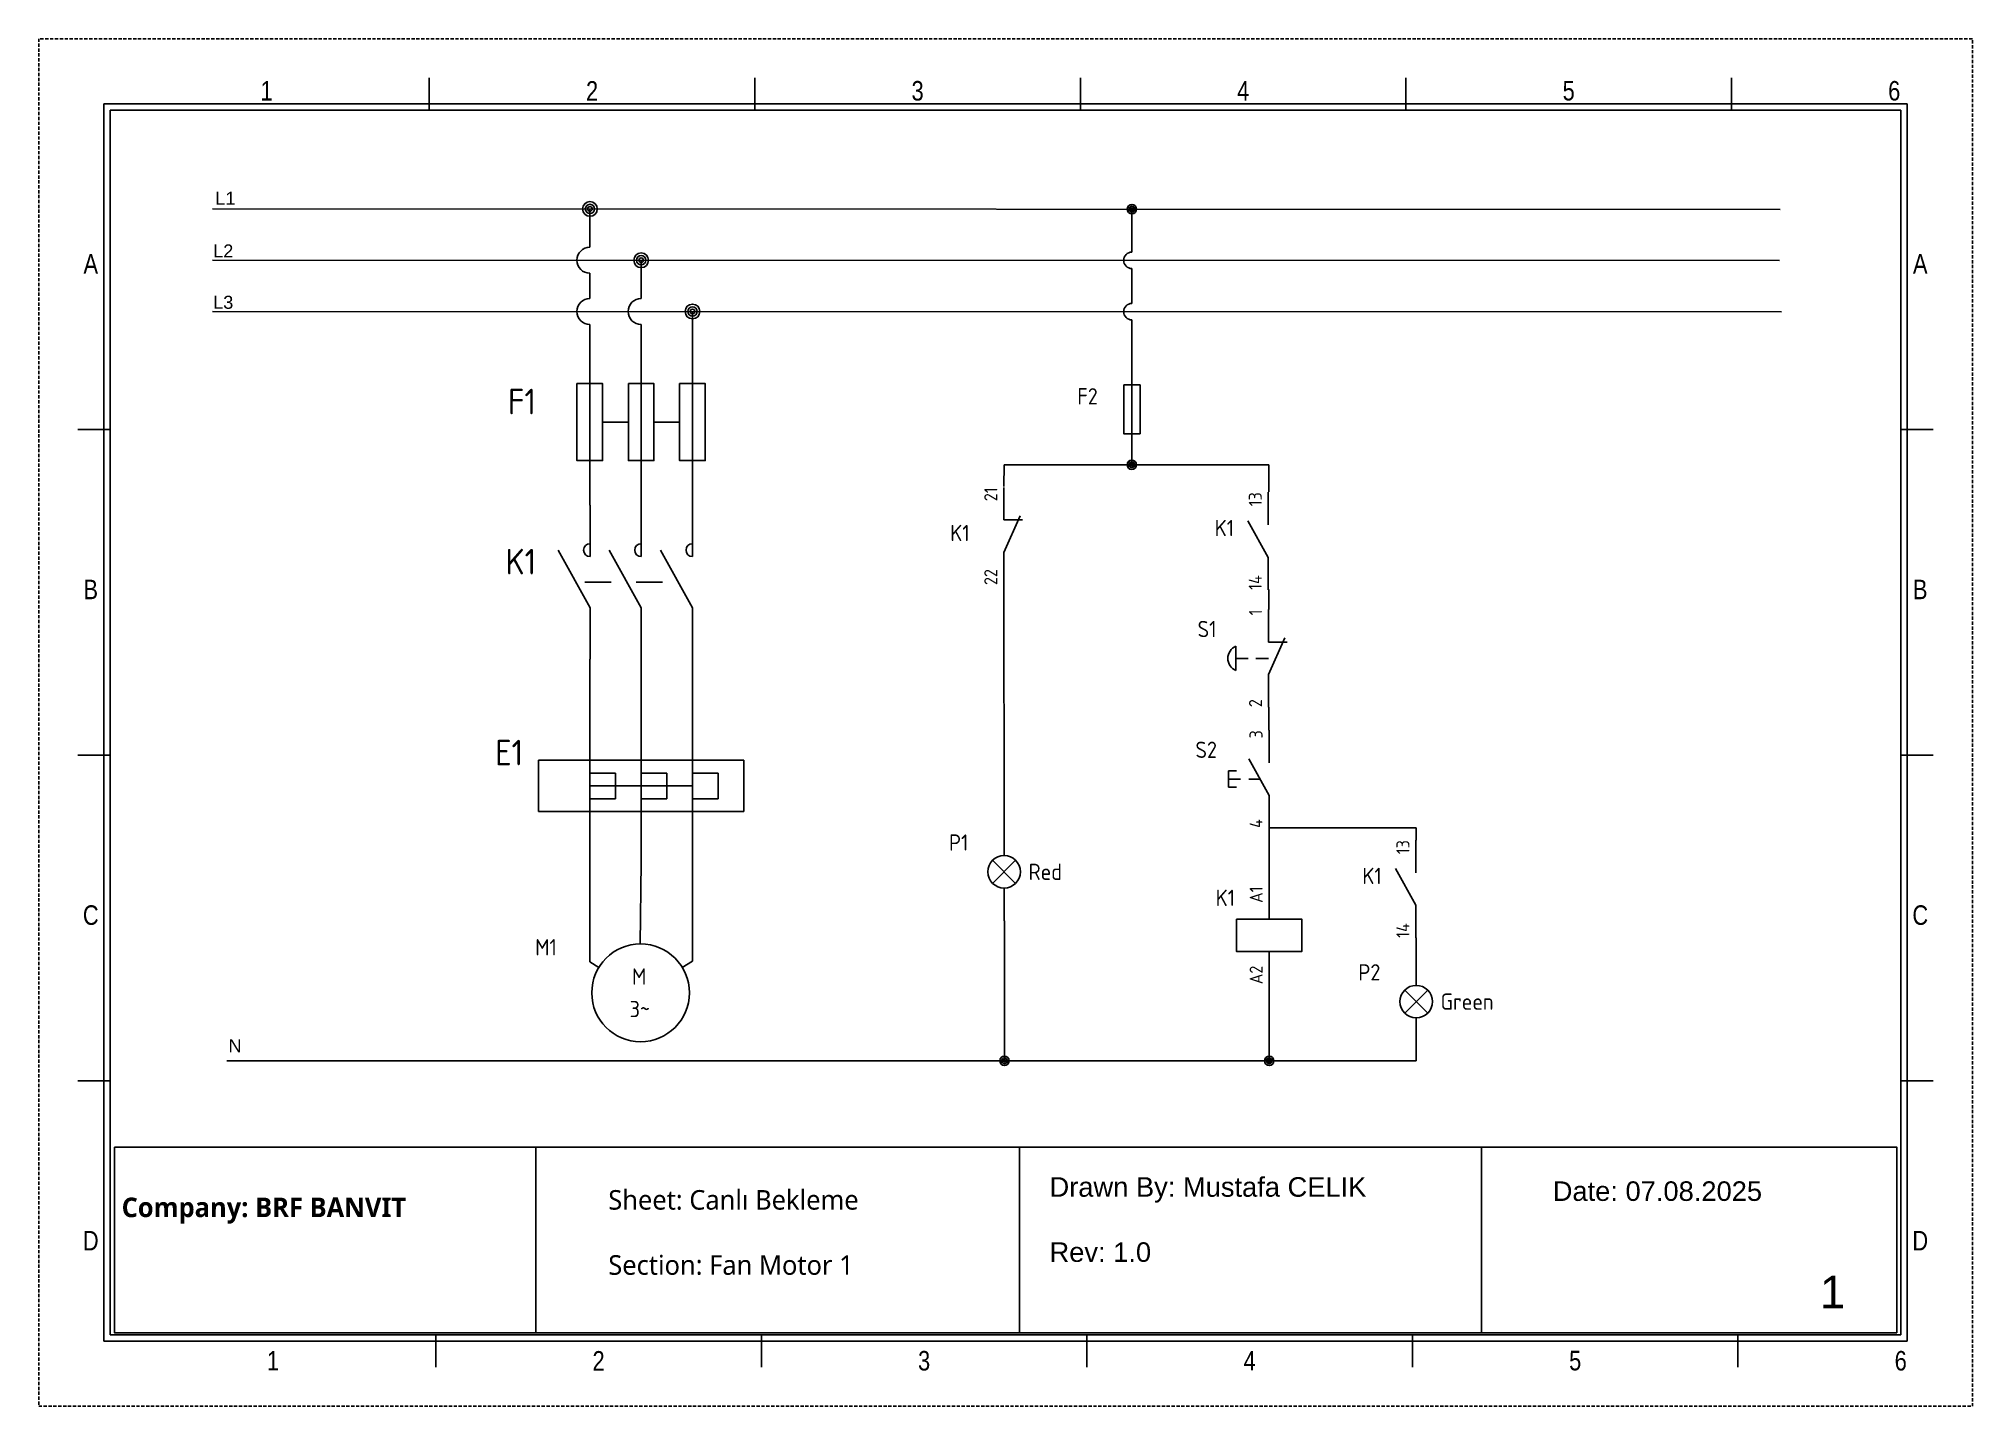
# Model space of a CAD drawing. Header units: inches. Extents: x -13 to 284, y 564 to 774.
import ezdxf
from ezdxf.enums import TextEntityAlignment as Align

# ---------------------------------------------------------------- set-up
doc = ezdxf.new("R2010")
doc.units = ezdxf.units.IN
doc.header["$MEASUREMENT"] = 0
doc.linetypes.add('DASHED', pattern=[0.75, 0.5, -0.25])
for name, color, linetype in [('BLK_2.5mm^2', 7, 'Continuous'), ('COMMENT', 4, 'Continuous'), ('LINK', 9, 'Continuous'), ('MISC', 7, 'Continuous'), ('RED_2.5mm^2', 1, 'Continuous'), ('SYMS', 7, 'Continuous'), ('TAGS', 150, 'Continuous'), ('TERMS', 123, 'Continuous'), ('ZUWAKU', 7, 'Continuous')]:
    doc.layers.add(name, color=color, linetype=linetype)
doc.styles.get("Standard").update_dxf_attribs({"font": 'arial.ttf'})
doc.styles.add('WD_IEC', font='ISOCP2.shx', dxfattribs={"width": 0.9, "height": 4})

# ---------------------------------------------------------------- blocks, each defined once
blk = doc.blocks.new('JIS_border_a4(L)')
at = {"color": 5}
for p, q in [((287, 200), (10, 200)), ((10, 200), (10, 10)), ((286, 199), (11, 199)), ((11, 199), (11, 11)), ((286, 11), (286, 199)), ((287, 10), (287, 200)), ((10, 10), (287, 10)), ((11, 11), (286, 11))]:
    blk.add_line(p, q, dxfattribs=at)
at = {"layer": 'ZUWAKU'}
for p, q in [((60, 199), (60, 204)), ((110, 199), (110, 204)), ((160, 199), (160, 204)), ((210, 199), (210, 204)), ((260, 199), (260, 204)), ((11, 150), (6, 150)), ((291, 150), (286, 150)), ((11, 100), (6, 100)), ((291, 100), (286, 100)), ((11, 50), (6, 50)), ((291, 50), (286, 50)), ((61, 6), (61, 11)), ((111, 6), (111, 11)), ((161, 6), (161, 11)), ((211, 6), (211, 11)), ((261, 6), (261, 11))]:
    blk.add_line(p, q, dxfattribs=at)
at = {"layer": 'ZUWAKU', "color": 5, "linetype": 'DASHED'}
blk.add_lwpolyline([(0, 0), (297, 0), (297, 210), (0, 210)], close=True, dxfattribs=at)
at = {"layer": 'COMMENT', "width": 0.8}
for s, p in [('1', (35, 202)), ('2', (85, 202)), ('3', (135, 202)), ('4', (185, 202)), ('5', (235, 202)), ('6', (285, 202)), ('A', (8, 175.43)), ('A', (289, 175.43)), ('B', (8, 125.43)), ('B', (289, 125.43)), ('C', (8, 75.43)), ('C', (289, 75.43)), ('D', (8, 25.43)), ('D', (289, 25.43)), ('1', (36, 7)), ('2', (86, 7)), ('3', (136, 7)), ('4', (186, 7)), ('5', (236, 7)), ('6', (286, 7))]:
    blk.add_text(s, height=3, dxfattribs=at).set_placement(p, align=Align.MIDDLE)
blk = doc.blocks.new('WDDOT')
for radius in [0.72, 0.449, 0.223]:
    blk.add_circle((0, 0), radius)
blk = doc.blocks.new('VFU1')
blk.add_line((0, 7.5), (0, -7.5))
blk.add_lwpolyline([(-1.25, 3.75), (-1.25, -3.75), (1.25, -3.75), (1.25, 3.75)], close=True)
at = {"style": 'WD_IEC'}
for tag, p in [('INST', (-5.25, 7.75)), ('LOC', (-5.25, 4.25)), ('TAG1', (-5.25, 0.75)), ('RATING1', (-5.25, -3.75)), ('XREF', (-5.25, -7.75)), ('DESC1', (-5.25, -11.6)), ('DESC2', (-5.25, -15.1)), ('DESC3', (-5.25, -18.6))]:
    blk.add_attdef(tag, text='', height=2.5, dxfattribs=at).set_placement(p, align=Align.RIGHT)
at = {"style": 'WD_IEC', "flags": 1}
for tag, p, height in [('X2TERM01', (0, 7.5), 0.32), ('MFG', (2.75, 6.5), 1.5), ('CAT', (2.75, 4), 1.5), ('X4LINK', (-1.25, 0), 0.32), ('X1LINK', (1.25, 0), 0.32), ('ASSYCODE', (2.25, -4), 1), ('FAMILY', (2.25, -5.5), 1), ('X8TERM02', (0, -7.5), 0.32), ('CATDESC', (2.25, -7), 1)]:
    blk.add_attdef(tag, p, '', height=height, dxfattribs=at)
at = {"style": 'WD_IEC'}
blk.add_attdef('TERM01', text='', height=2, rotation=90, dxfattribs=at).set_placement((-1, 7.5), align=Align.RIGHT)
blk.add_attdef('TERM02', (-1, -7.5), '', height=2, rotation=90, dxfattribs=at)
blk = doc.blocks.new('VFU2')
blk.add_line((0, 7.5), (0, -7.5))
blk.add_lwpolyline([(-1.25, 3.75), (-1.25, -3.75), (1.25, -3.75), (1.25, 3.75)], close=True)
at = {"style": 'WD_IEC'}
for tag, p in [('INST', (-5.25, 7.75)), ('LOC', (-5.25, 4.25)), ('TAG2', (-5.25, 0.75)), ('RATING1', (-5.25, -3.75)), ('XREF', (-5.25, -7.75)), ('DESC1', (-5.25, -11.6)), ('DESC2', (-5.25, -15.1)), ('DESC3', (-5.25, -18.6))]:
    blk.add_attdef(tag, text='', height=2.5, dxfattribs=at).set_placement(p, align=Align.RIGHT)
at = {"style": 'WD_IEC', "flags": 1}
for tag, p, height in [('X2TERM01', (0, 7.5), 0.32), ('MFG', (2.75, 6.5), 1.5), ('CAT', (2.75, 4), 1.5), ('X4LINK', (-1.25, 0), 0.32), ('X1LINK', (1.25, 0), 0.32), ('ASSYCODE', (2.25, -4), 1), ('FAMILY', (2.25, -5.5), 1), ('X8TERM02', (0, -7.5), 0.32), ('CATDESC', (2.25, -7), 1)]:
    blk.add_attdef(tag, p, '', height=height, dxfattribs=at)
at = {"style": 'WD_IEC'}
blk.add_attdef('TERM01', text='', height=2, rotation=90, dxfattribs=at).set_placement((-1, 7.5), align=Align.RIGHT)
blk.add_attdef('TERM02', (-1, -7.5), '', height=2, rotation=90, dxfattribs=at)
blk = doc.blocks.new('VMS21P')
for p, q in [((0, 7.5), (0, 2.5)), ((0, -2.5), (-3.12, 3.12)), ((0, -2.5), (0, -7.5))]:
    blk.add_line(p, q)
blk.add_arc((0, 3.12), 0.625, 90, 270)
at = {"style": 'WD_IEC'}
for tag, p in [('INST', (-5.25, 6.75)), ('LOC', (-5.25, 3.75)), ('TAG2', (-5.25, 0.75)), ('XREF', (-5.25, -3.75)), ('DESC1', (-5.25, -6.75)), ('DESC2', (-5.25, -9.75)), ('DESC3', (-5.25, -12.75))]:
    blk.add_attdef(tag, text='', height=2.5, dxfattribs=at).set_placement(p, align=Align.RIGHT)
at = {"style": 'WD_IEC', "flags": 1}
for tag, p, height in [('X2TERM01', (0, 7.5), 0.32), ('X4LINK', (-2.91, 0), 0.32), ('X1LINK', (-0.5, 0), 0.32), ('CONTACT', (4, -3.5), 1), ('FAMILY', (4, -5), 1), ('X8TERM02', (0, -7.5), 0.32)]:
    blk.add_attdef(tag, p, '', height=height, dxfattribs=at)
at = {"style": 'WD_IEC'}
blk.add_attdef('TERM01', text='', height=2, rotation=90, dxfattribs=at).set_placement((-1, 7.5), align=Align.RIGHT)
blk.add_attdef('TERM02', (-1, -7.5), '', height=2, rotation=90, dxfattribs=at)
blk = doc.blocks.new('VOL1')
for p, q in [((0, 7.5), (0, 1.25)), ((-5, 2.5), (-5, -2.5)), ((5, 2.5), (-5, 2.5)), ((5, -2.5), (5, 2.5)), ((0, 1.25), (2.5, 1.25)), ((2.5, 1.25), (2.5, -1.25)), ((0, -1.25), (0, -7.5)), ((2.5, -1.25), (0, -1.25)), ((-5, -2.5), (5, -2.5))]:
    blk.add_line(p, q)
at = {"style": 'WD_IEC'}
for tag, p in [('INST', (-6.5, 9)), ('LOC', (-6.5, 5.5)), ('TAG1', (-6.5, 2)), ('RATING1', (-6.5, -2.5)), ('XREF', (-6.5, -6.5)), ('DESC1', (-6.5, -10.35)), ('DESC2', (-6.5, -13.85)), ('DESC3', (-6.5, -17.35))]:
    blk.add_attdef(tag, text='', height=2.5, dxfattribs=at).set_placement(p, align=Align.RIGHT)
at = {"style": 'WD_IEC', "flags": 1}
for tag, p, height in [('X2TERM01', (0, 7.5), 0.32), ('MFG', (2.75, 6.5), 1.5), ('CAT', (2.75, 4), 1.5), ('X4LINK', (-5, 0), 0.32), ('X1LINK', (5, 0), 0.32), ('ASSYCODE', (1, -4), 1), ('FAMILY', (1, -5.5), 1), ('X8TERM02', (0, -7.5), 0.32), ('CATDESC', (1, -7), 1)]:
    blk.add_attdef(tag, p, '', height=height, dxfattribs=at)
at = {"style": 'WD_IEC'}
blk.add_attdef('TERM01', text='', height=2, rotation=90, dxfattribs=at).set_placement((-1, 7.5), align=Align.RIGHT)
blk.add_attdef('TERM02', (-1, -7.5), '', height=2, rotation=90, dxfattribs=at)
blk = doc.blocks.new('VOL2')
for p, q in [((0, 7.5), (0, 1.25)), ((-5, 2.5), (-5, -2.5)), ((5, 2.5), (-5, 2.5)), ((5, -2.5), (5, 2.5)), ((0, 1.25), (2.5, 1.25)), ((2.5, 1.25), (2.5, -1.25)), ((0, -1.25), (0, -7.5)), ((2.5, -1.25), (0, -1.25)), ((-5, -2.5), (5, -2.5))]:
    blk.add_line(p, q)
at = {"style": 'WD_IEC'}
for tag, p in [('INST', (-6.5, 9)), ('LOC', (-6.5, 5.5)), ('TAG2', (-6.5, 2)), ('RATING1', (-6.5, -2.5)), ('XREF', (-6.5, -6.5)), ('DESC1', (-6.5, -10.35)), ('DESC2', (-6.5, -13.85)), ('DESC3', (-6.5, -17.35))]:
    blk.add_attdef(tag, text='', height=2.5, dxfattribs=at).set_placement(p, align=Align.RIGHT)
at = {"style": 'WD_IEC', "flags": 1}
for tag, p, height in [('X2TERM01', (0, 7.5), 0.32), ('X4LINK', (-5, 0), 0.32), ('X1LINK', (5, 0), 0.32), ('FAMILY', (1, -5.5), 1), ('X8TERM02', (0, -7.5), 0.32)]:
    blk.add_attdef(tag, p, '', height=height, dxfattribs=at)
at = {"style": 'WD_IEC'}
blk.add_attdef('TERM01', text='', height=2, rotation=90, dxfattribs=at).set_placement((-1, 7.5), align=Align.RIGHT)
blk.add_attdef('TERM02', (-1, -7.5), '', height=2, rotation=90, dxfattribs=at)
blk = doc.blocks.new('VMO13')
blk.add_circle((0, 0), 7.5)
at = {"style": 'WD_IEC'}
for tag, p in [('INST', (-12.88, 12.75)), ('LOC', (-12.88, 9.25)), ('TAG1', (-12.88, 5.75)), ('DESC1', (-12.88, 1.5)), ('DESC2', (-12.88, -2)), ('DESC3', (-12.88, -5.5)), ('RATING1', (-12.88, -9)), ('RATING2', (-12.88, -12.5)), ('RATING3', (-12.88, -16)), ('RATING4', (-12.95, -19.58))]:
    blk.add_attdef(tag, text='', height=2.5, dxfattribs=at).set_placement(p, align=Align.RIGHT)
blk.add_attdef('TERM02', (-0.69, 7.75), '', height=2, rotation=90, dxfattribs=at)
at = {"style": 'WD_IEC', "flags": 1}
for tag, p, height in [('MFG', (12.75, 9), 1.5), ('X2TERM02', (0, 7.5), 0.32), ('CAT', (12.75, 6.5), 1.5), ('X0TERM01', (-6.4, 3.9), 0.32), ('X0TERM03', (6.4, 3.9), 0.32), ('X4LINK', (-7.5, 0), 0.32), ('X1LINK', (7.5, 0), 0.32), ('X8TERM04', (0, -7.5), 0.32), ('ASSYCODE', (1, -9), 1), ('FAMILY', (1, -10.5), 1), ('CATDESC', (1, -12), 1)]:
    blk.add_attdef(tag, p, '', height=height, dxfattribs=at)
at = {"style": 'WD_IEC'}
for tag, p in [('TERM01', (-7.35, 4.34)), ('TERM03', (9.35, 4.53)), ('TERM04', (-0.59, -7.92))]:
    blk.add_attdef(tag, text='', height=2, rotation=90, dxfattribs=at).set_placement(p, align=Align.RIGHT)
for tag, p in [('M', (-0.22, 1.27)), ('3~', (-0.12, -3.73))]:
    blk.add_attdef(tag, text='', height=2.5, dxfattribs=at).set_placement(p, align=Align.CENTER)
at = {"lineweight": 15, "style": 'WD_IEC'}
blk.add_attdef('XREF', text='', height=2.5, dxfattribs=at).set_placement((-13.19, -22.86), align=Align.RIGHT)
blk = doc.blocks.new('VCR21')
for p, q in [((0, 7.5), (0, 2.5)), ((0, -2.5), (-3.12, 3.12)), ((0, -2.5), (0, -7.5))]:
    blk.add_line(p, q)
at = {"style": 'WD_IEC'}
for tag, p in [('INST', (-5.25, 6.75)), ('LOC', (-5.25, 3.75)), ('TAG2', (-5.25, 0.75)), ('XREF', (-5.25, -3.75)), ('DESC1', (-5.25, -6.75)), ('DESC2', (-5.25, -9.75)), ('DESC3', (-5.25, -12.75))]:
    blk.add_attdef(tag, text='', height=2.5, dxfattribs=at).set_placement(p, align=Align.RIGHT)
blk.add_attdef('TERM01', text='', height=2, rotation=90, dxfattribs=at).set_placement((-1, 7.5), align=Align.RIGHT)
at = {"style": 'WD_IEC', "flags": 1}
for tag, p, height in [('X2TERM01', (0, 7.5), 0.32), ('X4LINK', (-2.75, 0), 0.32), ('X1LINK', (-0.5, 0), 0.32), ('CONTACT', (4, -3.5), 1), ('FAMILY', (4, -5), 1), ('COMMON', (5.25, -4.75), 1), ('X8TERM02', (0, -7.5), 0.32)]:
    blk.add_attdef(tag, p, '', height=height, dxfattribs=at)
at = {"style": 'WD_IEC'}
blk.add_attdef('TERM02', (-1, -7.5), '', height=2, rotation=90, dxfattribs=at)
blk = doc.blocks.new('VCR22')
for p, q in [((0, 7.5), (0, 2.5)), ((0, -2.5), (2.5, 3.12)), ((0, 2.5), (2.87, 2.5)), ((0, -2.5), (0, -7.5))]:
    blk.add_line(p, q)
at = {"style": 'WD_IEC'}
for tag, p in [('INST', (-5.25, 5.25)), ('LOC', (-5.25, 2.25)), ('TAG2', (-5.25, -0.75)), ('XREF', (-5.25, -3.75)), ('DESC1', (-5.25, -6.75)), ('DESC2', (-5.25, -9.75)), ('DESC3', (-5.25, -12.75))]:
    blk.add_attdef(tag, text='', height=2.5, dxfattribs=at).set_placement(p, align=Align.RIGHT)
blk.add_attdef('TERM01', text='', height=2, rotation=90, dxfattribs=at).set_placement((-1, 7.5), align=Align.RIGHT)
at = {"style": 'WD_IEC', "flags": 1}
for tag, p, height in [('X2TERM01', (0, 7.5), 0.32), ('X4LINK', (-0.55, 0), 0.32), ('X1LINK', (1.92, 0), 0.32), ('CONTACT', (4, -3.5), 1), ('FAMILY', (4, -5), 1), ('COMMON', (5.25, -4.75), 1), ('X8TERM02', (0, -7.5), 0.32)]:
    blk.add_attdef(tag, p, '', height=height, dxfattribs=at)
at = {"style": 'WD_IEC'}
blk.add_attdef('TERM02', (-1, -7.5), '', height=2, rotation=90, dxfattribs=at)
blk = doc.blocks.new('VPB12M')
for p, q in [((0, 7.5), (0, 2.5)), ((0, -2.5), (2.5, 3.125)), ((-5, 1.875), (-5, -1.875)), ((-5, 0), (-3.125, 0)), ((-1.94444, 0), (0, 0)), ((0, 2.5), (2.8678, 2.5)), ((0, -2.5), (0, -7.5))]:
    blk.add_line(p, q)
blk.add_arc((-4.21875, 0), 2.03125, 112.6198649, 247.3801351)
at = {"style": 'WD_IEC'}
for tag, p in [('INST', (-8, 10.25)), ('LOC', (-8, 6.75)), ('TAG1', (-8, 3.25)), ('DESC1', (-8, -10.35)), ('DESC2', (-8, -13.85)), ('DESC3', (-8, -17.35))]:
    blk.add_attdef(tag, text='', height=2.5, dxfattribs=at).set_placement(p, align=Align.RIGHT)
blk.add_attdef('TERM01', text='', height=2, rotation=90, dxfattribs=at).set_placement((-1, 7.5), align=Align.RIGHT)
at = {"style": 'WD_IEC', "flags": 1}
for tag, p, height in [('X2TERM01', (0, 7.5), 0.32), ('CONTACT', (0.5, 4.5), 1), ('COMMON', (1.75, 3.25), 1), ('X1LINK', (1.5, 0), 0.32), ('ASSYCODE', (1, -4), 1), ('FAMILY', (1, -5.5), 1), ('X8TERM02', (0, -7.5), 0.32), ('CATDESC', (1, -7), 1)]:
    blk.add_attdef(tag, p, '', height=height, dxfattribs=at)
at = {"style": 'WD_IEC', "flags": 9}
for tag, p in [('MFG', (-8.5, -0.25)), ('CAT', (-8.5, -2.75))]:
    blk.add_attdef(tag, text='', height=1.5, dxfattribs=at).set_placement(p, align=Align.RIGHT)
at = {"style": 'WD_IEC'}
blk.add_attdef('TERM02', (-1, -7.5), '', height=2, rotation=90, dxfattribs=at)
at = {"lineweight": 15, "style": 'WD_IEC'}
blk.add_attdef('XREF', text='', height=2.5, dxfattribs=at).set_placement((-8, -6.35), align=Align.RIGHT)
blk = doc.blocks.new('VPB11')
for p, q in [((0, 7.5), (0, 2.5)), ((0, -2.5), (-3.125, 3.125)), ((-6.25, 1.25), (-6.25, -1.25)), ((-6.25, 1.25), (-5, 1.25)), ((-6.25, 0), (-4.375, 0)), ((-3.125, 0), (-1.389, 0)), ((-6.25, -1.25), (-5, -1.25)), ((0, -2.5), (0, -7.5))]:
    blk.add_line(p, q)
at = {"style": 'WD_IEC'}
for tag, p in [('INST', (-8, 10.25)), ('LOC', (-8, 6.75)), ('TAG1', (-8, 3.25)), ('DESC1', (-8, -10.35)), ('DESC2', (-8, -13.85)), ('DESC3', (-8, -17.35))]:
    blk.add_attdef(tag, text='', height=2.5, dxfattribs=at).set_placement(p, align=Align.RIGHT)
blk.add_attdef('TERM01', text='', height=2, rotation=90, dxfattribs=at).set_placement((-1, 7.5), align=Align.RIGHT)
at = {"style": 'WD_IEC', "flags": 1}
for tag, p, height in [('X2TERM01', (0, 7.5), 0.32), ('CONTACT', (0.5, 4.5), 1), ('COMMON', (1.75, 3.25), 1), ('X1LINK', (0, 0), 0.32), ('ASSYCODE', (1, -4), 1), ('FAMILY', (1, -5.5), 1), ('X8TERM02', (0, -7.5), 0.32), ('CATDESC', (1, -7), 1)]:
    blk.add_attdef(tag, p, '', height=height, dxfattribs=at)
at = {"style": 'WD_IEC', "flags": 9}
for tag, p in [('MFG', (-8.5, -0.25)), ('CAT', (-8.5, -2.75))]:
    blk.add_attdef(tag, text='', height=1.5, dxfattribs=at).set_placement(p, align=Align.RIGHT)
at = {"style": 'WD_IEC'}
blk.add_attdef('TERM02', (-1, -7.5), '', height=2, rotation=90, dxfattribs=at)
at = {"lineweight": 15, "style": 'WD_IEC'}
blk.add_attdef('XREF', text='', height=2.5, dxfattribs=at).set_placement((-8, -6.35), align=Align.RIGHT)
blk = doc.blocks.new('VCR1')
for p, q in [((0, 2.5), (0, 7.5)), ((0, -2.5), (0, -7.5))]:
    blk.add_line(p, q)
blk.add_lwpolyline([(-5, 2.5), (-5, -2.5), (5, -2.5), (5, 2.5)], close=True)
at = {"style": 'WD_IEC'}
for tag, p in [('INST', (-5.25, 11.5)), ('LOC', (-5.25, 8)), ('TAG1', (-5.25, 4.5)), ('DESC1', (-5.25, -6.85)), ('DESC2', (-5.25, -10.35)), ('DESC3', (-5.25, -13.85))]:
    blk.add_attdef(tag, text='', height=2.5, dxfattribs=at).set_placement(p, align=Align.RIGHT)
blk.add_attdef('TERM01', text='', height=2, rotation=90, dxfattribs=at).set_placement((-1, 7.5), align=Align.RIGHT)
at = {"style": 'WD_IEC', "flags": 1}
for tag, p, height in [('X2TERM01', (0, 7.5), 0.32), ('X4LINK', (-5, 0), 0.32), ('X1LINK', (5, 0), 0.32), ('ASSYCODE', (1, -4), 1), ('FAMILY', (1, -5.5), 1), ('X8TERM02', (0, -7.5), 0.32), ('CATDESC', (1, -7), 1)]:
    blk.add_attdef(tag, p, '', height=height, dxfattribs=at)
at = {"style": 'WD_IEC', "flags": 9}
for tag, p in [('MFG', (-6, 1)), ('CAT', (-6, -1.5))]:
    blk.add_attdef(tag, text='', height=1.5, dxfattribs=at).set_placement(p, align=Align.RIGHT)
at = {"style": 'WD_IEC'}
blk.add_attdef('TERM02', (-1, -7.5), '', height=2, rotation=90, dxfattribs=at)
at = {"lineweight": 9, "style": 'WD_IEC'}
for tag, p in [('NO', (-5.5, -16.5)), ('NC', (-5.5, -20))]:
    blk.add_attdef(tag, text='', height=2.5, dxfattribs=at).set_placement(p, align=Align.TOP_RIGHT)
for tag, p in [('XREFNO', (-4, -16.5)), ('XREFNC', (-4, -20))]:
    blk.add_attdef(tag, text='', height=2.5, dxfattribs=at).set_placement(p, align=Align.TOP_LEFT)
blk = doc.blocks.new('VLT1G')
for p, q in [((0, 7.5), (0, 2.5)), ((-1.77, -1.77), (1.77, 1.77)), ((1.77, -1.77), (-1.77, 1.77)), ((0, -2.5), (0, -7.5))]:
    blk.add_line(p, q)
blk.add_circle((0, 0), 2.5)
at = {"style": 'WD_IEC'}
for tag, p in [('INST', (-5.5, 10.25)), ('LOC', (-5.5, 6.75)), ('TAG1', (-5.5, 3.25)), ('DESC1', (-5.5, -6.35)), ('DESC2', (-5.5, -9.85)), ('DESC3', (-5.5, -13.35))]:
    blk.add_attdef(tag, text='', height=2.5, dxfattribs=at).set_placement(p, align=Align.RIGHT)
blk.add_attdef('TERM01', text='', height=2, rotation=90, dxfattribs=at).set_placement((-1, 7.5), align=Align.RIGHT)
at = {"style": 'WD_IEC', "flags": 1}
for tag, p, height in [('X2TERM01', (0, 7.5), 0.32), ('X4LINK', (-3, 0), 0.32), ('X1LINK', (3, 0), 0.32), ('ASSYCODE', (1, -4), 1), ('FAMILY', (1, -5.5), 1), ('X8TERM02', (0, -7.5), 0.32), ('CATDESC', (1, -7), 1)]:
    blk.add_attdef(tag, p, '', height=height, dxfattribs=at)
at = {"style": 'WD_IEC', "flags": 9}
for tag, p in [('MFG', (-6, -0.25)), ('CAT', (-6, -2.75))]:
    blk.add_attdef(tag, text='', height=1.5, dxfattribs=at).set_placement(p, align=Align.RIGHT)
at = {"style": 'WD_IEC'}
blk.add_attdef('TERM02', (-1, -7.5), '', height=2, rotation=90, dxfattribs=at)
at = {"lineweight": 13, "style": 'WD_IEC'}
blk.add_attdef('COLOR', text='', height=2.5, dxfattribs=at).set_placement((3.75, 0), align=Align.MIDDLE_LEFT)
at = {"lineweight": 15, "style": 'WD_IEC'}
for tag, p in [('XREF', (-5.5, -18)), ('WDTAGALT', (-5.5, -21))]:
    blk.add_attdef(tag, text='', height=2.5, dxfattribs=at).set_placement(p, align=Align.RIGHT)
blk = doc.blocks.new('VLT1R')
for p, q in [((0, 7.5), (0, 2.5)), ((-1.77, -1.77), (1.77, 1.77)), ((1.77, -1.77), (-1.77, 1.77)), ((0, -2.5), (0, -7.5))]:
    blk.add_line(p, q)
blk.add_circle((0, 0), 2.5)
at = {"style": 'WD_IEC'}
for tag, p in [('INST', (-5.5, 10.25)), ('LOC', (-5.5, 6.75)), ('TAG1', (-5.5, 3.25)), ('DESC1', (-5.5, -6.35)), ('DESC2', (-5.5, -9.85)), ('DESC3', (-5.5, -13.35))]:
    blk.add_attdef(tag, text='', height=2.5, dxfattribs=at).set_placement(p, align=Align.RIGHT)
blk.add_attdef('TERM01', text='', height=2, rotation=90, dxfattribs=at).set_placement((-1, 7.5), align=Align.RIGHT)
at = {"style": 'WD_IEC', "flags": 1}
for tag, p, height in [('X2TERM01', (0, 7.5), 0.32), ('X4LINK', (-3, 0), 0.32), ('X1LINK', (3, 0), 0.32), ('ASSYCODE', (1, -4), 1), ('FAMILY', (1, -5.5), 1), ('X8TERM02', (0, -7.5), 0.32), ('CATDESC', (1, -7), 1)]:
    blk.add_attdef(tag, p, '', height=height, dxfattribs=at)
at = {"style": 'WD_IEC', "flags": 9}
for tag, p in [('MFG', (-6, -0.25)), ('CAT', (-6, -2.75))]:
    blk.add_attdef(tag, text='', height=1.5, dxfattribs=at).set_placement(p, align=Align.RIGHT)
at = {"style": 'WD_IEC'}
blk.add_attdef('TERM02', (-1, -7.5), '', height=2, rotation=90, dxfattribs=at)
at = {"lineweight": 13, "style": 'WD_IEC'}
blk.add_attdef('COLOR', text='', height=2.5, dxfattribs=at).set_placement((3.75, 0), align=Align.MIDDLE_LEFT)
at = {"lineweight": 15, "style": 'WD_IEC'}
for tag, p in [('XREF', (-5.5, -18)), ('WDTAGALT', (-5.5, -22))]:
    blk.add_attdef(tag, text='', height=2.5, dxfattribs=at).set_placement(p, align=Align.RIGHT)

msp = doc.modelspace()

# ---------------------------------------------------------------- linework, layer by layer
for p, q in [((62.91, 603.54), (62.91, 575.02)), ((137.23, 603.54), (137.23, 575.02)), ((208.16, 603.54), (208.16, 575.02))]:
    msp.add_line(p, q)
msp.add_lwpolyline([(-1.79, 603.54), (271.96, 603.54), (271.96, 575.02), (-1.79, 575.02)], close=True)
at = {"layer": 'LINK'}
for points in [[(73.18, 714.86), (77.14, 714.86)], [(81.08, 714.86), (85.02, 714.86)], [(70.46, 690.28), (74.52, 690.28)], [(78.33, 690.28), (82.4, 690.28)], [(79.09, 658.99), (71.24, 658.99)], [(86.99, 658.99), (79.11, 658.99)]]:
    msp.add_lwpolyline(points, dxfattribs=at)
at = {"layer": 'RED_2.5mm^2'}
for p, q in [((13.25, 747.6), (254.03, 747.52)), ((71.24, 747.59), (71.24, 741.71)), ((154.49, 747.55), (154.49, 740.96)), ((13.25, 739.71), (253.97, 739.66)), ((79.11, 739.71), (79.11, 733.84)), ((71.24, 737.71), (71.24, 733.84)), ((154.49, 738.42), (154.49, 733.08)), ((13.25, 731.84), (254.26, 731.78)), ((86.99, 731.84), (86.99, 726.67)), ((71.24, 729.84), (71.24, 726.67)), ((79.11, 729.84), (79.11, 726.67)), ((154.49, 730.54), (154.49, 724.32)), ((134.86, 708.31), (134.81, 704.95)), ((154.47, 708.31), (134.85, 708.31)), ((154.49, 709.32), (154.47, 708.31)), ((175.51, 708.31), (154.47, 708.31)), ((175.51, 704.15), (175.51, 708.31)), ((71.24, 703.05), (71.24, 702.09)), ((79.11, 703.05), (79.11, 702.09)), ((86.99, 703.05), (86.99, 702.09)), ((134.81, 689.95), (134.86, 653.3)), ((175.51, 686.08), (175.51, 689.15)), ((71.24, 678.47), (71.24, 670.8)), ((79.11, 678.47), (79.11, 670.8)), ((86.99, 678.47), (86.99, 670.8)), ((175.51, 667.54), (175.51, 671.08)), ((175.57, 652.54), (175.57, 643.55)), ((175.57, 652.54), (198.15, 652.54)), ((198.15, 652.54), (198.15, 650.67)), ((71.24, 647.23), (71.24, 631.96)), ((79.11, 647.23), (78.97, 634.72)), ((86.99, 647.32), (87, 632.08)), ((134.9, 638.3), (134.9, 616.77)), ((198.15, 635.67), (198.15, 633.37)), ((71.24, 631.96), (72.62, 631.12)), ((87, 632.08), (85.43, 631.12)), ((175.57, 628.55), (175.57, 616.77)), ((198.15, 618.37), (198.15, 616.77)), ((134.89, 616.78), (15.48, 616.78)), ((134.89, 616.77), (198.15, 616.77))]:
    msp.add_line(p, q, dxfattribs=at)
for centre, radius in [((71.24, 739.71), 2), ((154.49, 739.69), 1.27), ((71.24, 731.84), 2), ((79.11, 731.84), 2), ((154.49, 731.81), 1.27)]:
    msp.add_arc(centre, radius, 90, 270, dxfattribs=at)

# ---------------------------------------------------------------- block references
msp.add_blockref('JIS_border_a4(L)', (-13.43, 563.73))
at = {"layer": 'SYMS', "xscale": 1.574918021692249, "yscale": 1.574918021692249, "zscale": 1.574918021692249}
for name, p in [('WDDOT', (71.24, 747.59)), ('WDDOT', (79.11, 739.71)), ('WDDOT', (86.99, 731.84)), ('VFU2', (79.11, 714.86)), ('VFU2', (86.99, 714.86)), ('VMS21P', (79.11, 690.28)), ('VMS21P', (86.99, 690.28)), ('VOL2', (79.11, 658.99)), ('VOL2', (86.99, 658.99))]:
    msp.add_blockref(name, p, dxfattribs=at)
at = {"layer": 'SYMS'}
for p in [(154.49, 747.55), (154.47, 708.31), (134.9, 616.78), (175.57, 616.77)]:
    msp.add_blockref('WDDOT', p, dxfattribs=at)
ref = msp.add_blockref('VFU1', (71.21, 714.86), dxfattribs=dict(at, xscale=1.574918021692249, yscale=1.574918021692249, zscale=1.574918021692249))
ref.add_attrib('TAG1', 'F1', dxfattribs={"layer": 'TAGS', "height": 3.937, "style": 'WD_IEC'}).set_placement((62.95, 716.04), align=Align.RIGHT)
ref = msp.add_blockref('VFU1', (154.49, 716.82), dxfattribs=at)
ref.add_attrib('TAG1', 'F2', dxfattribs={"layer": 'TAGS', "height": 2.5, "style": 'WD_IEC'}).set_placement((149.24, 717.57), align=Align.RIGHT)
ref = msp.add_blockref('VCR22', (134.81, 697.33), dxfattribs=at)
ref.add_attrib('TERM02', '22', (133.81, 689.83), dxfattribs={"layer": 'TERMS', "height": 2, "rotation": 90, "style": 'WD_IEC'})
ref.add_attrib('TERM01', '21', dxfattribs={"layer": 'TERMS', "height": 2, "rotation": 90, "style": 'WD_IEC'}).set_placement((133.81, 704.83), align=Align.RIGHT)
ref.add_attrib('TAG2', 'K1', dxfattribs={"layer": 'TAGS', "height": 2.5, "style": 'WD_IEC'}).set_placement((129.56, 696.58), align=Align.RIGHT)
ref = msp.add_blockref('VCR21', (175.43, 696.59), dxfattribs=at)
ref.add_attrib('TERM02', '14', (174.43, 689.09), dxfattribs={"layer": 'TERMS', "height": 2, "rotation": 90, "style": 'WD_IEC'})
ref.add_attrib('TERM01', '13', dxfattribs={"layer": 'TERMS', "height": 2, "rotation": 90, "style": 'WD_IEC'}).set_placement((174.43, 704.09), align=Align.RIGHT)
ref.add_attrib('TAG2', 'K1', dxfattribs={"layer": 'TAGS', "height": 2.5, "style": 'WD_IEC'}).set_placement((170.18, 697.34), align=Align.RIGHT)
ref = msp.add_blockref('VMS21P', (71.25, 690.28), dxfattribs=dict(at, xscale=1.574918021692249, yscale=1.574918021692249, zscale=1.574918021692249))
ref.add_attrib('TAG2', 'K1', dxfattribs={"layer": 'TAGS', "height": 3.937, "style": 'WD_IEC'}).set_placement((62.98, 691.46), align=Align.RIGHT)
ref = msp.add_blockref('VPB12M', (175.47, 678.58), dxfattribs=at)
ref.add_attrib('TERM02', '2', (174.47, 671.08), dxfattribs={"layer": 'TERMS', "height": 2, "rotation": 90, "style": 'WD_IEC'})
ref.add_attrib('TERM01', '1', dxfattribs={"layer": 'TERMS', "height": 2, "rotation": 90, "style": 'WD_IEC'}).set_placement((174.47, 686.08), align=Align.RIGHT)
ref.add_attrib('TAG1', 'S1', dxfattribs={"layer": 'TAGS', "height": 2.5, "style": 'WD_IEC'}).set_placement((167.47, 681.83), align=Align.RIGHT)
ref = msp.add_blockref('VOL1', (71.22, 658.99), dxfattribs=dict(at, xscale=1.574918021692249, yscale=1.574918021692249, zscale=1.574918021692249))
ref.add_attrib('TAG1', 'E1', dxfattribs={"layer": 'TAGS', "height": 3.937, "style": 'WD_IEC'}).set_placement((60.98, 662.14), align=Align.RIGHT)
ref = msp.add_blockref('VPB11', (175.55, 660.04), dxfattribs=at)
ref.add_attrib('TERM02', '4', (174.55, 652.54), dxfattribs={"layer": 'TERMS', "height": 2, "rotation": 90, "style": 'WD_IEC'})
ref.add_attrib('TERM01', '3', dxfattribs={"layer": 'TERMS', "height": 2, "rotation": 90, "style": 'WD_IEC'}).set_placement((174.55, 667.54), align=Align.RIGHT)
ref.add_attrib('TAG1', 'S2', dxfattribs={"layer": 'TAGS', "height": 2.5, "style": 'WD_IEC'}).set_placement((167.55, 663.29), align=Align.RIGHT)
ref = msp.add_blockref('VLT1R', (134.86, 645.8), dxfattribs=at)
ref.add_attrib('COLOR', 'Red', dxfattribs={"layer": 'MISC', "lineweight": 13, "height": 2.5, "style": 'WD_IEC'}).set_placement((138.61, 645.8), align=Align.MIDDLE_LEFT)
ref.add_attrib('TAG1', 'P1', dxfattribs={"layer": 'TAGS', "height": 2.5, "style": 'WD_IEC'}).set_placement((129.36, 649.05), align=Align.RIGHT)
ref = msp.add_blockref('VCR21', (198.11, 643.17), dxfattribs=at)
ref.add_attrib('TERM02', '14', (197.11, 635.67), dxfattribs={"layer": 'TERMS', "height": 2, "rotation": 90, "style": 'WD_IEC'})
ref.add_attrib('TERM01', '13', dxfattribs={"layer": 'TERMS', "height": 2, "rotation": 90, "style": 'WD_IEC'}).set_placement((197.11, 650.67), align=Align.RIGHT)
ref.add_attrib('TAG2', 'K1', dxfattribs={"layer": 'TAGS', "height": 2.5, "style": 'WD_IEC'}).set_placement((192.86, 643.92), align=Align.RIGHT)
ref = msp.add_blockref('VCR1', (175.57, 636.05), dxfattribs=at)
ref.add_attrib('TERM02', 'A2', (174.57, 628.55), dxfattribs={"layer": 'TERMS', "height": 2, "rotation": 90, "style": 'WD_IEC'})
ref.add_attrib('TERM01', 'A1', dxfattribs={"layer": 'TERMS', "height": 2, "rotation": 90, "style": 'WD_IEC'}).set_placement((174.57, 643.55), align=Align.RIGHT)
ref.add_attrib('TAG1', 'K1', dxfattribs={"layer": 'TAGS', "height": 2.5, "style": 'WD_IEC'}).set_placement((170.32, 640.55), align=Align.RIGHT)
ref = msp.add_blockref('VMO13', (79.02, 627.22), dxfattribs=at)
ref.add_attrib('M', 'M', dxfattribs={"layer": 'MISC', "height": 2.5, "style": 'WD_IEC'}).set_placement((78.8, 628.48), align=Align.CENTER)
ref.add_attrib('3~', '3~', dxfattribs={"layer": 'MISC', "height": 2.5, "style": 'WD_IEC'}).set_placement((78.9, 623.48), align=Align.CENTER)
ref.add_attrib('TAG1', 'M1', dxfattribs={"layer": 'TAGS', "height": 2.5, "style": 'WD_IEC'}).set_placement((66.15, 632.97), align=Align.RIGHT)
ref = msp.add_blockref('VLT1G', (198.15, 625.87), dxfattribs=at)
ref.add_attrib('COLOR', 'Green', dxfattribs={"layer": 'MISC', "lineweight": 13, "height": 2.5, "style": 'WD_IEC'}).set_placement((201.9, 625.87), align=Align.MIDDLE_LEFT)
ref.add_attrib('TAG1', 'P2', dxfattribs={"layer": 'TAGS', "height": 2.5, "style": 'WD_IEC'}).set_placement((192.65, 629.12), align=Align.RIGHT)

# ---------------------------------------------------------------- texts
at = {"attachment_point": 1}
for s, width, heights, insert, char_height in [('L1', 10.5791, [0], (13.69, 750.22), 2), ('L2', 10.5791, [0], (13.36, 742.13), 2), ('L3', 10.5791, [0], (13.36, 734.25), 2), ('N', 10.5791, [0], (15.72, 620.1), 2), ('{\\f@Malgun Gothic Semilight|b0|i0|c0|p34;Sheet: Canl\\f@Malgun Gothic Semilight|b0|i0|c162|p34;ı Bekleme\\P\\PSection: Fan Motor 1}', 70.6032, [0], (74.06, 596.93), 3), ('Drawn By: Mustafa CELIK\\P\\PRev: 1.0', 63.157, [21.49], (141.83, 598.91), 3), ('Date: 07.08.2025', 49.2993, [0], (219.12, 598.27), 3), ('1', 14.4446, [0], (260.17, 583.78), 5)]:
    msp.add_mtext_dynamic_manual_height_columns(s, width=width, gutter_width=10, heights=heights, dxfattribs=dict(at, insert=insert, char_height=char_height))
at = {"layer": 'BLK_2.5mm^2', "insert": (-0.69, 595.78), "char_height": 3, "attachment_point": 1}
msp.add_mtext_dynamic_manual_height_columns('{\\f@Microsoft JhengHei|b1|i0|c0|p34;Company: BRF BANVIT}', width=54.3712, gutter_width=10, heights=[8.71], dxfattribs=at)

doc.saveas('drawing.dxf')
